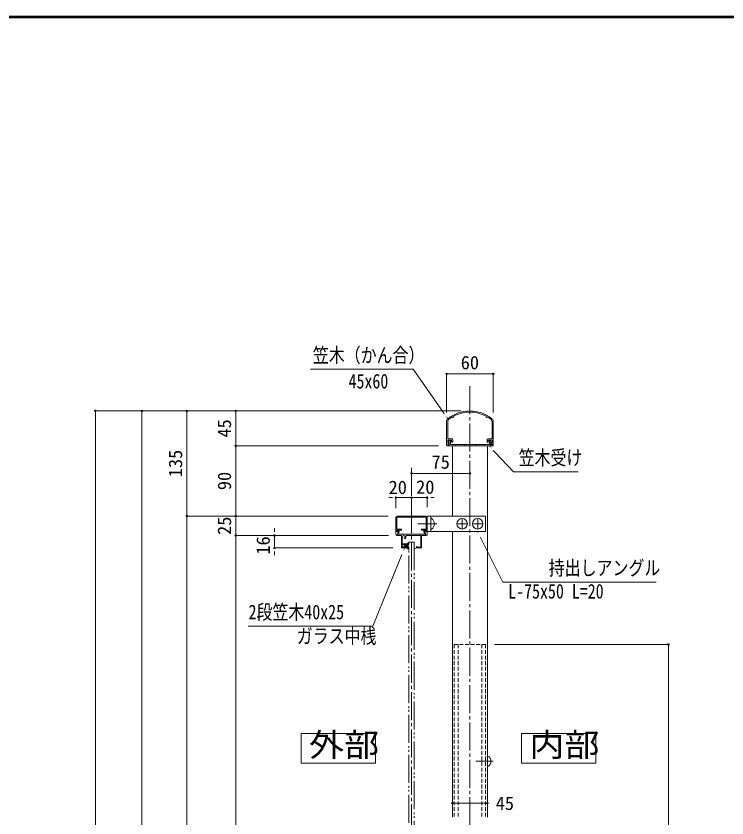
# Model space of a CAD drawing. Units: millimetres at full size. Extents: x -3475 to 3471, y -1129 to 1133.
# Drawn here: x 1240 to 2153, y 103 to 1133 of the extents above; entities that cross this region are included whole.
import ezdxf
from ezdxf.enums import TextEntityAlignment as Align

# ---------------------------------------------------------------- set-up
doc = ezdxf.new("R2010")
doc.units = ezdxf.units.MM
doc.header["$LTSCALE"] = 4
doc.header["$PDMODE"] = 32
doc.header["$PDSIZE"] = 2
for name, pattern in [('CHAIN2', [12, 9, -1, 1, -1]), ('DASHED1', [1.8, 1.2, -0.6]), ('DOUBLE_CHAIN2', [12.8, 9, -1, 0.6, -0.6, 0.6, -1])]:
    doc.linetypes.add(name, pattern=pattern)
for name, color, linetype, lineweight in [('0-0_0', 7, 'Continuous', 9), ('0-1_1手摺寸法', 3, 'Continuous', 9), ('0-3_2A', 1, 'DOUBLE_CHAIN2', 9), ('0-6_2躯体線', 4, 'Continuous', 5), ('0-7_3中心線', 2, 'CHAIN2', 9), ('0-8_41ｱﾙﾐ', 6, 'Continuous', 9), ('0-9_42ｱﾙﾐ部品', 6, 'Continuous', 9), ('0-A_4アルミ', 6, 'Continuous', 9), ('0-C_6ﾊｯﾁﾝｸﾞ', 4, 'Continuous', 5), ('0-E_CYAN', 4, 'Continuous', 5), ('1-2_P4-12', 7, 'Continuous', 9), ('1-3_WAKU', 7, 'Continuous', 9), ('1-4_アンカー', 4, 'Continuous', 5)]:
    doc.layers.add(name, color=color, linetype=linetype, lineweight=lineweight)
doc.styles.add('ＭＳ ゴシック', font='')
doc.styles.get('ＭＳ ゴシック').set_extended_font_data('MS Gothic')

msp = doc.modelspace()

# ---------------------------------------------------------------- linework, layer by layer
at = {"layer": '0-0_0'}
for p, q in [((1800.346, 581.197), (1800.346, 491.197)), ((1845.346, 581.197), (1845.346, 104.488)), ((1800.346, 471.197), (1800.346, 104.488))]:
    msp.add_line(p, q, dxfattribs=at)
for points in [[(1794.526, 616.157), (1749.902, 679.569), (1617.797, 679.569)], [(1847.072, 581.197), (1878.818, 547.963), (1962.015, 547.963)], [(1832.688, 471.197), (1865.193, 406.354), (2062.344, 406.354)], [(1738.316, 449.067), (1697.966, 349.769), (1537.691, 349.769)]]:
    msp.add_lwpolyline(points, dxfattribs=at)
at = {"layer": '0-1_1手摺寸法'}
for p, q in [((1792.859, 624.161), (1792.859, 673.6)), ((1792.859, 673.6), (1852.859, 673.6)), ((1848.259, 673.6), (1797.459, 673.6)), ((1852.859, 624.161), (1852.859, 673.6)), ((1811.359, 626.197), (1341.517, 626.197)), ((1341.517, -488.803), (1341.517, 626.197)), ((1341.517, 621.597), (1341.517, -484.203)), ((1811.346, 626.197), (1401.279, 626.197)), ((1401.279, -473.803), (1401.279, 626.197)), ((1401.279, 621.597), (1401.279, -469.203)), ((1811.346, 626.197), (1458.994, 626.197)), ((1458.994, 491.197), (1458.994, 626.197)), ((1458.994, 621.597), (1458.994, 495.797)), ((1811.359, 626.197), (1521.924, 626.197)), ((1521.924, 581.197), (1521.924, 626.197)), ((1521.924, 621.597), (1521.924, 585.797)), ((1782.359, 581.197), (1521.924, 581.197)), ((1782.359, 581.197), (1521.924, 581.197)), ((1521.924, 491.197), (1521.924, 581.197)), ((1521.924, 576.597), (1521.924, 495.797)), ((1747.846, 545.89), (1822.846, 545.89)), ((1818.246, 545.89), (1752.446, 545.89)), ((1723.246, 514.832), (1718.646, 514.832)), ((1727.846, 501.197), (1727.846, 514.832)), ((1747.846, 514.832), (1727.846, 514.832)), ((1727.846, 514.832), (1747.846, 514.832)), ((1743.246, 514.832), (1738.646, 514.832)), ((1747.846, 502.697), (1747.846, 514.832)), ((1767.846, 514.832), (1747.846, 514.832)), ((1747.846, 502.697), (1747.846, 514.832)), ((1747.846, 514.832), (1767.846, 514.832)), ((1752.446, 514.832), (1757.046, 514.832)), ((1767.846, 502.697), (1767.846, 514.832)), ((1772.446, 514.832), (1777.046, 514.832)), ((1521.924, 495.797), (1521.924, 500.397)), ((1717.846, 491.197), (1458.994, 491.197)), ((1717.846, 491.197), (1458.994, 491.197)), ((1458.994, -393.803), (1458.994, 491.197)), ((1458.994, 486.597), (1458.994, -389.203)), ((1717.846, 491.197), (1521.924, 491.197)), ((1717.846, 491.197), (1521.924, 491.197)), ((1521.924, 491.197), (1521.924, 466.197)), ((1521.924, 466.197), (1521.924, 491.197)), ((1571.729, 470.797), (1571.729, 475.397)), ((1718.376, 466.197), (1521.924, 466.197)), ((1718.376, 466.197), (1521.924, 466.197)), ((1521.924, -368.803), (1521.924, 466.197)), ((1718.39, 466.197), (1571.729, 466.197)), ((1571.729, 450.197), (1571.729, 466.197)), ((1571.729, 466.197), (1571.729, 450.197)), ((1521.924, 461.597), (1521.924, -364.203)), ((1521.924, 461.597), (1521.924, 456.997)), ((1723.846, 450.197), (1571.729, 450.197)), ((1571.729, 445.597), (1571.729, 440.997)), ((1854.596, 326.197), (2078.139, 326.197)), ((2078.139, -473.803), (2078.139, 326.197)), ((2078.139, 321.597), (2078.139, -469.203)), ((1800.346, 115.988), (1800.346, 122.574)), ((1845.346, 122.574), (1800.346, 122.574)), ((1804.946, 122.574), (1840.746, 122.574)), ((1845.346, 115.988), (1845.346, 122.574))]:
    msp.add_line(p, q, dxfattribs=at)
for p in [(1792.859, 673.6), (1852.859, 673.6), (1341.517, 626.197), (1401.279, 626.197), (1458.994, 626.197), (1521.924, 626.197), (1521.924, 581.197), (1747.846, 545.89), (1822.846, 545.89), (1727.846, 514.832), (1747.846, 514.832), (1767.846, 514.832), (1458.994, 491.197), (1521.924, 491.197), (1521.924, 466.197), (1571.729, 466.197), (1571.729, 450.197), (2078.139, 326.197), (1800.346, 122.574), (1845.346, 122.574)]:
    msp.add_point(p, dxfattribs=at)
at = {"layer": '0-3_2A'}
for p, q in [((1744.346, -363.521), (1744.346, 457.757)), ((1744.346, 457.757), (1751.146, 457.757)), ((1751.146, 457.757), (1751.146, -363.521))]:
    msp.add_line(p, q, dxfattribs=at)
at = {"layer": '0-6_2躯体線'}
for p, q in [((1772.846, 474.447), (1772.846, 487.947)), ((1773.346, 487.947), (1772.846, 487.947)), ((1755.906, 481.197), (1780.162, 481.197)), ((1773.346, 474.447), (1772.846, 474.447)), ((1830.406, 176.197), (1852.662, 176.197)), ((1845.346, 169.447), (1845.346, 182.947)), ((1845.846, 182.947), (1845.346, 182.947)), ((1845.846, 169.447), (1845.346, 169.447))]:
    msp.add_line(p, q, dxfattribs=at)
for centre in [(1769.65, 481.197), (1842.15, 176.197)]:
    msp.add_arc(centre, 7.695, 298.699, 61.301, dxfattribs=at)
at = {"layer": '0-7_3中心線'}
for p, q in [((1822.846, 658.045), (1822.846, -886.927)), ((1747.846, 553.134), (1747.846, -406.803))]:
    msp.add_line(p, q, dxfattribs=at)
at = {"layer": '0-8_41ｱﾙﾐ'}
for p, q in [((1729.146, 489.897), (1729.146, 474.197)), ((1767.846, 491.197), (1842.846, 491.197)), ((1767.846, 471.197), (1767.846, 491.197)), ((1772.846, 471.197), (1772.846, 491.197)), ((1842.846, 491.197), (1842.846, 471.197)), ((1730.646, 471.197), (1729.596, 471.197)), ((1729.694, 466.436), (1730.646, 471.197)), ((1734.846, 466.197), (1729.89, 466.197)), ((1731.17, 467.697), (1731.88, 471.25)), ((1734.846, 466.197), (1734.846, 450.697)), ((1738.015, 467.49), (1738.146, 467.697)), ((1747.846, 467.697), (1738.146, 467.697)), ((1747.846, 467.697), (1738.146, 467.697)), ((1759.846, 466.197), (1741.52, 466.197)), ((1747.846, 467.697), (1764.522, 467.697)), ((1759.846, 466.197), (1759.846, 451.197)), ((1760.846, 466.197), (1760.846, 450.697)), ((1760.846, 466.197), (1765.802, 466.197)), ((1764.522, 467.697), (1763.812, 471.25)), ((1765.998, 466.436), (1765.046, 471.197)), ((1765.046, 471.197), (1766.096, 471.197)), ((1842.846, 471.197), (1767.846, 471.197)), ((1736.776, 462.595), (1735.846, 460.983)), ((1735.846, 460.983), (1735.846, 455.397)), ((1735.846, 455.397), (1741.346, 455.397)), ((1735.846, 454.397), (1740.369, 454.397)), ((1735.846, 454.397), (1735.846, 451.197)), ((1741.346, 455.397), (1741.346, 454.547)), ((1735.346, 450.197), (1741.346, 450.197)), ((1735.846, 451.197), (1740.369, 451.197)), ((1741.346, 451.047), (1741.346, 450.197)), ((1754.346, 452.197), (1755.346, 451.197)), ((1754.346, 452.197), (1754.346, 450.197)), ((1754.346, 450.197), (1760.346, 450.197)), ((1755.346, 451.197), (1759.846, 451.197))]:
    msp.add_line(p, q, dxfattribs=at)
msp.add_lwpolyline([(1737.677, 467.49), (1737.546, 467.697), (1731.17, 467.697)], dxfattribs=at)
for centre, radius, start, end in [((1730.646, 471.447), 1.25, 350.949, 183.815), ((1729.596, 471.397), 0.2, 180, 270), ((1729.89, 466.397), 0.2, 168.69007, 270), ((1737.846, 464.447), 1.75, 312.84, 227.241), ((1737.846, 467.597), 0.2, 212.334, 327.666), ((1737.846, 464.447), 2.75, 312.84, 11.537), ((1741.52, 465.197), 1, 90, 191.537), ((1765.046, 471.447), 1.25, 356.185, 189.051), ((1765.802, 466.397), 0.2, 270, 11.30993), ((1766.096, 471.397), 0.2, 270, 350.45291), ((1736.318, 462.795), 0.5, 336.379, 47.241), ((1739.376, 462.797), 0.5, 132.84, 312.84), ((1740.846, 454.547), 0.5, 197.458, 0), ((1735.346, 450.697), 0.5, 180, 270), ((1740.846, 451.047), 0.5, 0, 162.542), ((1760.346, 450.697), 0.5, 270, 0)]:
    msp.add_arc(centre, radius, start, end, dxfattribs=at)
at = {"layer": '0-9_42ｱﾙﾐ部品'}
for p, q in [((1727.846, 489.697), (1727.846, 467.697)), ((1747.846, 491.197), (1729.346, 491.197)), ((1741.015, 490.104), (1741.146, 489.897)), ((1742.046, 489.897), (1741.146, 489.897)), ((1742.177, 490.104), (1742.046, 489.897)), ((1742.515, 490.104), (1742.646, 489.897)), ((1747.546, 489.897), (1742.646, 489.897)), ((1747.677, 490.104), (1747.546, 489.897)), ((1747.846, 491.197), (1766.346, 491.197)), ((1748.015, 490.104), (1748.146, 489.897)), ((1748.146, 489.897), (1753.046, 489.897)), ((1753.177, 490.104), (1753.046, 489.897)), ((1753.515, 490.104), (1753.646, 489.897)), ((1753.646, 489.897), (1754.546, 489.897)), ((1754.677, 490.104), (1754.546, 489.897)), ((1755.015, 490.104), (1755.146, 489.897)), ((1755.146, 489.897), (1766.546, 489.897)), ((1766.546, 489.897), (1766.546, 474.197)), ((1767.846, 489.697), (1767.846, 467.697)), ((1729.146, 474.197), (1734.846, 474.197)), ((1734.846, 474.197), (1734.846, 472.997)), ((1760.846, 474.197), (1760.846, 472.997)), ((1766.546, 474.197), (1760.846, 474.197)), ((1729.146, 472.997), (1734.846, 472.997)), ((1729.146, 472.997), (1729.146, 471.197)), ((1729.146, 471.197), (1730.28, 471.197)), ((1730.574, 470.838), (1729.68, 466.365)), ((1766.546, 472.997), (1760.846, 472.997)), ((1765.118, 470.838), (1766.012, 466.365)), ((1766.546, 471.197), (1765.412, 471.197)), ((1766.546, 472.997), (1766.546, 471.197))]:
    msp.add_line(p, q, dxfattribs=at)
msp.add_lwpolyline([(1740.677, 490.104), (1740.546, 489.897), (1729.146, 489.897)], dxfattribs=at)
for centre, radius, start, end in [((1729.346, 489.697), 1.5, 90, 180), ((1740.846, 489.997), 0.2, 32.334, 147.666), ((1742.346, 489.997), 0.2, 32.334, 147.666), ((1747.846, 489.997), 0.2, 90, 147.666), ((1747.846, 489.997), 0.2, 32.334, 90), ((1753.346, 489.997), 0.2, 32.334, 147.666), ((1754.846, 489.997), 0.2, 32.334, 147.666), ((1766.346, 489.697), 1.5, 0, 90), ((1729.346, 467.697), 1.5, 180, 276.071), ((1729.483, 466.404), 0.2, 276.071, 348.69), ((1730.28, 470.897), 0.3, 348.69, 90), ((1765.412, 470.897), 0.3, 90, 191.31), ((1766.208, 466.404), 0.2, 191.31, 263.929), ((1766.346, 467.697), 1.5, 263.929, 0)]:
    msp.add_arc(centre, radius, start, end, dxfattribs=at)
at = {"layer": '0-A_4アルミ'}
for p, q in [((1792.859, 612.661), (1792.859, 582.197)), ((1794.359, 612.661), (1794.359, 590.197)), ((1851.359, 612.661), (1851.359, 590.197)), ((1852.859, 612.661), (1852.859, 582.197)), ((1794.359, 590.197), (1799.859, 590.197)), ((1794.359, 588.697), (1799.359, 588.697)), ((1794.359, 588.697), (1794.359, 585.497)), ((1795.359, 585.697), (1796.247, 588.183)), ((1797.859, 587.74), (1797.859, 582.997)), ((1799.359, 588.697), (1799.359, 586.697)), ((1800.859, 589.197), (1800.859, 586.197)), ((1844.859, 589.197), (1844.859, 586.197)), ((1851.359, 590.197), (1845.859, 590.197)), ((1851.359, 588.697), (1846.359, 588.697)), ((1846.359, 588.697), (1846.359, 586.697)), ((1847.859, 587.74), (1847.859, 582.997)), ((1850.359, 585.697), (1849.471, 588.183)), ((1851.359, 588.697), (1851.359, 585.497)), ((1793.859, 581.197), (1795.359, 581.197)), ((1794.359, 585.497), (1796.159, 585.497)), ((1794.359, 583.997), (1794.359, 582.697)), ((1794.359, 582.697), (1795.359, 582.697)), ((1795.359, 582.697), (1795.359, 581.197)), ((1795.359, 582.197), (1795.359, 581.197)), ((1822.859, 581.197), (1795.359, 581.197)), ((1796.359, 585.497), (1795.559, 585.497)), ((1796.359, 582.697), (1795.859, 582.697)), ((1796.359, 585.497), (1796.359, 582.697)), ((1822.859, 582.997), (1797.859, 582.997)), ((1799.859, 586.197), (1800.859, 586.197)), ((1804.259, 582.997), (1804.39, 582.79)), ((1804.859, 582.997), (1804.728, 582.79)), ((1815.559, 582.997), (1815.69, 582.79)), ((1816.159, 582.997), (1816.028, 582.79)), ((1822.859, 582.997), (1847.859, 582.997)), ((1822.859, 581.197), (1850.359, 581.197)), ((1829.559, 582.997), (1829.69, 582.79)), ((1830.159, 582.997), (1830.028, 582.79)), ((1840.859, 582.997), (1840.99, 582.79)), ((1841.459, 582.997), (1841.328, 582.79)), ((1845.859, 586.197), (1844.859, 586.197)), ((1849.359, 585.497), (1850.159, 585.497)), ((1849.359, 585.497), (1849.359, 582.697)), ((1850.359, 583.997), (1849.359, 585.297)), ((1849.359, 582.697), (1849.859, 582.697)), ((1851.359, 585.497), (1849.559, 585.497)), ((1851.359, 583.997), (1850.359, 583.997)), ((1851.359, 582.697), (1850.359, 582.697)), ((1850.359, 582.697), (1850.359, 581.197)), ((1850.359, 582.197), (1850.359, 581.197)), ((1851.859, 581.197), (1850.359, 581.197)), ((1851.359, 583.997), (1851.359, 582.697))]:
    msp.add_line(p, q, dxfattribs=at)
msp.add_lwpolyline([(1794.359, 583.997), (1795.359, 583.997), (1796.359, 585.297)], dxfattribs=at)
for centre, radius, start, end in [((1822.859, 581.197), 45, 90, 129.023), ((1822.859, 581.197), 43.5, 121.317, 129.023), ((1801.109, 618.869), 1, 210.659, 29.341), ((1822.859, 581.197), 43.5, 90, 118.683), ((1822.859, 581.197), 45, 50.977, 90), ((1822.859, 581.197), 43.5, 61.317, 90), ((1844.609, 618.869), 1, 150.659, 329.341), ((1822.859, 581.197), 43.5, 50.977, 58.683), ((1797.359, 612.661), 4.5, 129.023, 180), ((1797.359, 612.661), 3, 129.023, 180), ((1848.359, 612.661), 3, 0, 50.977), ((1848.359, 612.661), 4.5, 0, 50.977), ((1796.946, 587.573), 0.928, 10.394, 138.888), ((1799.859, 589.197), 1, 0, 90), ((1845.859, 589.197), 1, 90, 180), ((1848.772, 587.573), 0.928, 41.112, 169.606), ((1793.859, 582.197), 1, 180, 270), ((1795.559, 585.697), 0.2, 180, 270), ((1795.859, 582.197), 0.5, 90, 180), ((1796.159, 585.297), 0.2, 0, 90), ((1799.859, 586.697), 0.5, 180, 270), ((1804.559, 582.897), 0.2, 212.334, 327.666), ((1815.859, 582.897), 0.2, 212.334, 327.666), ((1829.859, 582.897), 0.2, 212.334, 327.666), ((1841.159, 582.897), 0.2, 212.334, 327.666), ((1845.859, 586.697), 0.5, 270, 0), ((1849.559, 585.297), 0.2, 90, 180), ((1849.859, 582.197), 0.5, 0, 90), ((1850.159, 585.697), 0.2, 270, 0), ((1851.859, 582.197), 1, 270, 0)]:
    msp.add_arc(centre, radius, start, end, dxfattribs=at)
at = {"layer": '0-C_6ﾊｯﾁﾝｸﾞ'}
for p, q in [((1812.846, 487.947), (1812.846, 474.447)), ((1832.846, 487.947), (1832.846, 474.447)), ((1819.596, 481.197), (1806.096, 481.197)), ((1839.596, 481.197), (1826.096, 481.197))]:
    msp.add_line(p, q, dxfattribs=at)
for centre in [(1812.846, 481.197), (1832.846, 481.197)]:
    msp.add_circle(centre, 6.75, dxfattribs=at)
at = {"layer": '0-E_CYAN'}
msp.add_line((1754.346, 450.197), (1751.146, 448.625), dxfattribs=at)
at = {"layer": '1-2_P4-12'}
msp.add_line((1606.009, 211.825), (1606.009, 173.815), dxfattribs=at)
msp.add_lwpolyline([(1606.009, 173.815), (1701.335, 173.815), (1701.335, 211.825), (1606.009, 211.825)], dxfattribs=at)
msp.add_lwpolyline([(1889.229, 173.815), (1984.554, 173.815), (1984.554, 211.825), (1889.229, 211.825)], close=True, dxfattribs=at)
at = {"layer": '1-3_WAKU'}
for p, q in [((3471.281, 1133.29), (268.881, 1133.29)), ((3470.681, 1132.69), (269.481, 1132.69)), ((3470.081, 1132.09), (270.081, 1132.09)), ((3469.481, 1131.49), (270.681, 1131.49)), ((3468.881, 1130.89), (271.281, 1130.89))]:
    msp.add_line(p, q, dxfattribs=at)
at = {"layer": '1-4_アンカー'}
for p, q in [((1738.506, 453.185), (1740.406, 451.285)), ((1739.369, 454.09), (1744.346, 449.114)), ((1740.369, 454.397), (1739.78, 454.397)), ((1741.105, 454.122), (1743.578, 451.649)), ((1741.346, 455.397), (1744.346, 457.297)), ((1741.346, 455.397), (1741.346, 454.547)), ((1741.5, 455.495), (1743.578, 453.417)), ((1742.583, 456.18), (1744.304, 454.459)), ((1744.346, 454.459), (1743.578, 454.459)), ((1743.578, 454.459), (1743.578, 451.135)), ((1743.665, 456.866), (1744.346, 456.185)), ((1744.346, 457.297), (1744.346, 454.459)), ((1740.369, 451.197), (1739.78, 451.197)), ((1741.346, 450.346), (1741.752, 449.94)), ((1744.346, 451.135), (1743.578, 451.135)), ((1744.093, 451.135), (1744.346, 450.882)), ((1744.346, 451.135), (1744.346, 448.297))]:
    msp.add_line(p, q, dxfattribs=at)
at = {"layer": '1-4_アンカー', "linetype": 'DASHED1'}
for p, q in [((1802.596, 326.197), (1802.596, 104.488)), ((1843.096, 326.197), (1802.596, 326.197)), ((1807.596, 326.197), (1807.596, 104.488)), ((1838.096, 326.197), (1838.096, 104.488)), ((1843.096, 326.197), (1843.096, 104.488))]:
    msp.add_line(p, q, dxfattribs=at)
at = {"layer": '1-4_アンカー'}
for points in [[(1739.78, 454.397), (1739.665, 454.308), (1739.617, 454.27), (1739.557, 454.225), (1739.487, 454.17), (1739.406, 454.108), (1739.315, 454.037), (1739.212, 453.958), (1739.099, 453.87), (1738.975, 453.775), (1738.841, 453.671), (1738.704, 453.56), (1738.568, 453.442), (1738.443, 453.319), (1738.334, 453.192), (1738.247, 453.062), (1738.19, 452.93), (1738.17, 452.797), (1738.19, 452.664), (1738.247, 452.532), (1738.334, 452.402), (1738.443, 452.275), (1738.568, 452.152), (1738.704, 452.034), (1738.841, 451.923), (1738.975, 451.819), (1739.099, 451.723), (1739.212, 451.636), (1739.315, 451.557), (1739.406, 451.486), (1739.487, 451.423), (1739.557, 451.369), (1739.617, 451.323), (1739.78, 451.197)], [(1741.346, 451.047), (1741.346, 450.197), (1744.346, 448.297)]]:
    msp.add_lwpolyline(points, dxfattribs=at)
for centre, start, end in [((1740.846, 454.547), 197.458, 0), ((1740.846, 451.047), 0, 162.542)]:
    msp.add_arc(centre, 0.5, start, end, dxfattribs=at)

# ---------------------------------------------------------------- texts
at = {"layer": '0-0_0', "style": 'ＭＳ ゴシック', "width": 0.8}
for s, p in [('笠木（かん合）', (1621.038, 682.712)), ('45x60', (1666.92, 649.359)), ('笠木受け', (1885.496, 551.106)), ('持出しアングル', (1924.178, 409.496)), ('L-75x50 L=20', (1872.094, 379.564)), ('2段笠木40x25', (1538.399, 352.912)), ('ガラス中桟', (1600.299, 321.927))]:
    msp.add_text(s, height=18.77, dxfattribs=at).set_placement(p, align=Align.BOTTOM_LEFT)
at = {"layer": '0-1_1手摺寸法', "style": 'ＭＳ ゴシック'}
for s, p in [('60', (1811.083, 674.419)), ('75', (1773.57, 546.709)), ('20', (1718.37, 514.219)), ('20', (1753.77, 514.58)), ('45', (1856.038, 108.443))]:
    msp.add_text(s, height=17.27, dxfattribs=at).set_placement(p, align=Align.BOTTOM_LEFT)
for s, p in [('45', (1521.105, 591.921)), ('135', (1458.176, 541.033)), ('90', (1521.105, 524.421)), ('25', (1521.105, 466.921)), ('16', (1570.91, 441.628))]:
    msp.add_text(s, height=17.27, rotation=90, dxfattribs=at).set_placement(p, align=Align.BOTTOM_LEFT)
at = {"layer": '1-2_P4-12', "style": 'ＭＳ ゴシック', "width": 1.1}
for s, p in [('外部', (1616.068, 173.352)), ('内部', (1899.288, 173.352))]:
    msp.add_text(s, height=30.03, dxfattribs=at).set_placement(p, align=Align.BOTTOM_LEFT)

# ---------------------------------------------------------------- next in the draw order: wipeouts: each hides what was drawn before it
for points in [[(1788.856, 621.801), (1791.128, 623.4), (1794.526, 616.157), (1794.526, 616.157)], [(1853.519, 576.46), (1851.51, 574.54), (1847.072, 581.197), (1847.072, 581.197)], [(1837.461, 464.776), (1834.977, 463.531), (1832.688, 471.197), (1832.688, 471.197)], [(1736.637, 441.245), (1734.063, 442.291), (1738.316, 449.067), (1738.316, 449.067)]]:
    msp.add_wipeout(points)

doc.saveas('drawing.dxf')
